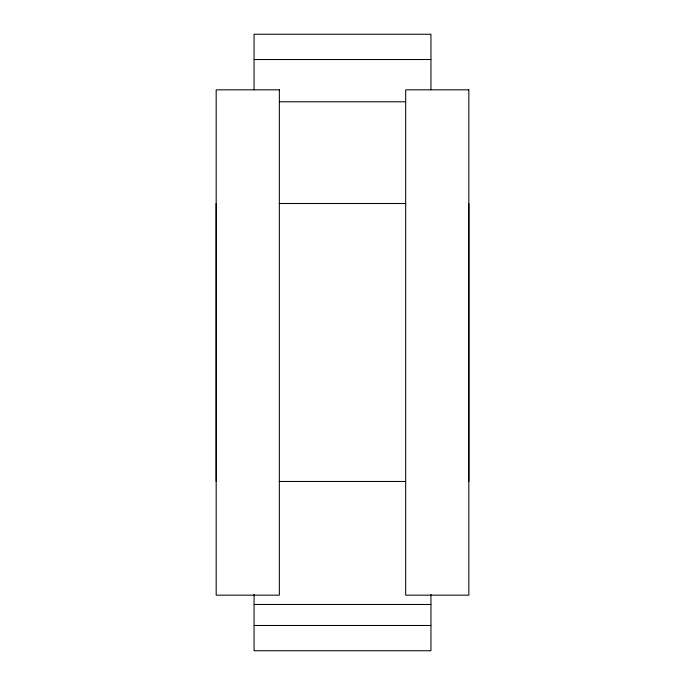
<?xml version="1.0" encoding="UTF-8"?>
<svg xmlns="http://www.w3.org/2000/svg" width="685" height="685" viewBox="0 0 685 685"><rect width="100%" height="100%" fill="white"/><g stroke="black" fill="none" stroke-linecap="round" stroke-linejoin="round"><path stroke-width="1.03" d="M216.177 481.469L216.177 203.513M468.84 481.469L468.84 203.513M254.075 59.518L430.942 59.518M279.643 101.782L405.374 101.782M279.343 203.513L405.674 203.513M279.343 481.469L405.674 481.469M254.075 604.478L430.942 604.478M254.075 625.482L430.942 625.482M430.942 89.769L430.942 34.25L254.075 34.25L254.075 89.769M430.942 594.417L430.942 650.75L254.075 650.75L254.075 594.417M279.343 89.838L216.177 89.838L216.177 595.162L279.343 595.162L279.343 89.838M468.84 89.838L405.674 89.838L405.674 595.162L468.84 595.162L468.84 89.838"/></g></svg>
